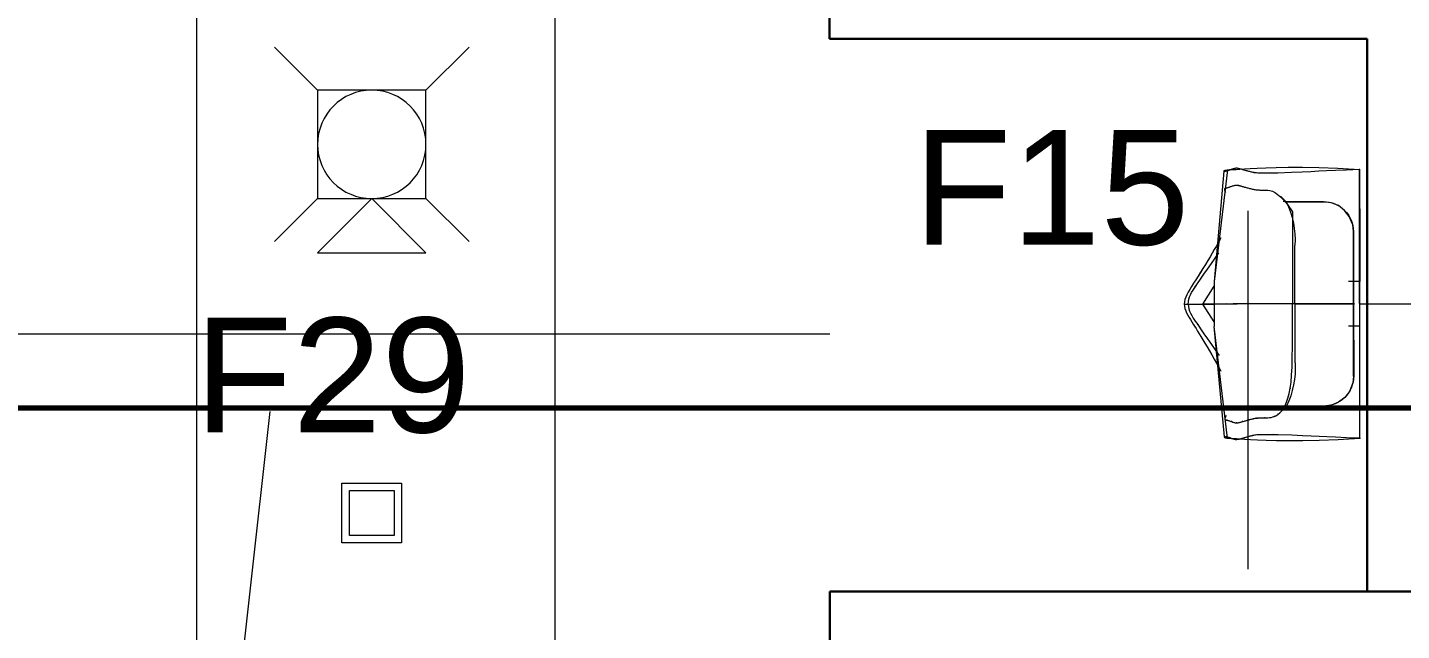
# Model space of a CAD drawing. Header units: inches. Extents: x -26575 to 27, y -11337 to 2257.
# Drawn here: x -21954.9 to -21862.8, y 610.8 to 651.2 of the extents above; entities that cross this region are included whole.
import ezdxf

# ---------------------------------------------------------------- set-up
doc = ezdxf.new("R2010")
doc.units = ezdxf.units.IN
doc.header["$LTSCALE"] = 48
doc.header["$MEASUREMENT"] = 0
for name, pattern in [('A106$0$DGN Style 4', [381.581252, 190.671456, -95.335728, 0.238339, -95.335728]), ('DASHED', [0.75, 0.5, -0.25]), ('DASHED2', [0.375, 0.25, -0.125])]:
    doc.linetypes.add(name, pattern=pattern)
for name, color, linetype in [('A106$0$A-FLOR-PFIX', 8, 'Continuous'), ('A106$0$A-WALL-FULL-INTR', 8, 'Continuous'), ('A112$0$A-ANNO-IDEN', 8, 'Continuous'), ('A112$0$A-FLOR-PFIX', 8, 'Continuous'), ('A112$0$A-WALL-FULL-INTR', 8, 'Continuous'), ('A612$0$A-CLNG-AVDC', 8, 'Continuous'), ('A612$0$A-CLNG-LITE', 3, 'Continuous'), ('A612$0$A-CLNG-MECH-RTRN', 8, 'Continuous'), ('A612$0$A-CLNG-PATT', 8, 'Continuous'), ('E-FIRE', 234, 'Continuous'), ('E-Fix', 3, 'DASHED2'), ('E-TEXT', 6, 'Continuous'), ('XREF', 7, 'Continuous')]:
    doc.layers.add(name, color=color, linetype=linetype)
doc.layers.add('E-Fire-Covr', color=240, linetype='Continuous', lineweight=70, plot=False)
doc.styles.add('M08', font='arial.ttf', dxfattribs={"height": 7.68})

# ---------------------------------------------------------------- blocks, each defined once
blk = doc.blocks.new('A106$0$WASHBR')
at = {"layer": 'A106$0$A-FLOR-PFIX', "linetype": 'Continuous', "lineweight": 13}
for p, q in [((-0.014, -9.048), (0.006, 8.953)), ((0.006, 8.953), (0, 3.702)), ((1.457, 9.027), (0.006, 8.953)), ((0.006, 8.953), (0.914, 8.91)), ((0.914, 8.91), (1.631, 8.876)), ((2.73, 9.072), (1.457, 9.027)), ((1.631, 8.876), (2.22, 8.849)), ((2.22, 8.849), (2.743, 8.824)), ((3.836, 9.093), (2.73, 9.072)), ((2.743, 8.824), (3.266, 8.799)), ((3.266, 8.799), (3.853, 8.772)), ((4.789, 9.095), (3.836, 9.093)), ((3.853, 8.772), (4.571, 8.738)), ((4.571, 8.738), (5.478, 8.697)), ((5.601, 9.083), (4.789, 9.095)), ((5.478, 8.697), (5.812, 8.695)), ((6.288, 9.059), (5.601, 9.083)), ((5.812, 8.695), (6.084, 8.696)), ((6.084, 8.696), (6.306, 8.697)), ((6.861, 9.032), (6.288, 9.059)), ((6.306, 8.697), (6.485, 8.697)), ((6.485, 8.697), (6.624, 8.699)), ((6.624, 8.699), (6.739, 8.704)), ((6.739, 8.704), (6.832, 8.709)), ((6.832, 8.709), (6.913, 8.716)), ((7.336, 9.006), (6.861, 9.032)), ((6.913, 8.716), (6.989, 8.723)), ((6.989, 8.723), (7.06, 8.734)), ((7.06, 8.734), (7.128, 8.746)), ((7.128, 8.746), (7.194, 8.76)), ((7.194, 8.76), (7.256, 8.774)), ((7.256, 8.774), (7.316, 8.788)), ((7.316, 8.788), (7.374, 8.804)), ((7.724, 8.986), (7.336, 9.006)), ((7.374, 8.804), (7.434, 8.819)), ((7.434, 8.819), (7.489, 8.834)), ((7.489, 8.834), (7.546, 8.851)), ((7.546, 8.851), (7.601, 8.866)), ((7.601, 8.866), (7.656, 8.881)), ((7.656, 8.881), (7.71, 8.897)), ((7.71, 8.897), (7.765, 8.912)), ((8.035, 8.969), (7.724, 8.986)), ((7.765, 8.912), (7.816, 8.929)), ((7.816, 8.929), (7.869, 8.943)), ((7.869, 8.943), (7.92, 8.959)), ((7.92, 8.959), (7.969, 8.973)), ((7.969, 8.973), (8.021, 8.988)), ((8.021, 8.988), (8.069, 9.001)), ((8.282, 8.957), (8.035, 8.969)), ((8.069, 9.001), (8.119, 9.011)), ((8.119, 9.011), (8.167, 9.02)), ((8.167, 9.02), (8.214, 9.025)), ((8.214, 9.025), (8.26, 9.027)), ((8.26, 9.027), (8.307, 9.025)), ((8.471, 8.947), (8.282, 8.957)), ((8.307, 9.025), (8.351, 9.02)), ((8.351, 9.02), (8.396, 9.011)), ((8.396, 9.011), (8.441, 9)), ((8.441, 9), (8.482, 8.988)), ((8.614, 8.941), (8.471, 8.947)), ((8.482, 8.988), (8.527, 8.973)), ((8.527, 8.973), (8.568, 8.959)), ((8.568, 8.959), (8.61, 8.943)), ((8.61, 8.943), (8.649, 8.928)), ((8.721, 8.936), (8.614, 8.941)), ((8.649, 8.928), (8.69, 8.912)), ((8.69, 8.912), (8.728, 8.898)), ((8.801, 8.928), (8.721, 8.936)), ((8.728, 8.898), (8.767, 8.883)), ((8.767, 8.883), (8.805, 8.871)), ((8.863, 8.922), (8.801, 8.928)), ((8.805, 8.871), (8.841, 8.857)), ((8.841, 8.857), (8.877, 8.847)), ((8.863, 8.922), (9.749, 1.442)), ((8.919, 8.912), (8.863, 8.922)), ((8.877, 8.847), (8.913, 8.839)), ((8.913, 8.839), (8.949, 8.831)), ((8.966, 8.902), (8.919, 8.912)), ((8.949, 8.831), (8.981, 8.827)), ((9.007, 8.892), (8.966, 8.902)), ((8.981, 8.827), (9.012, 8.823)), ((9.039, 8.88), (9.007, 8.892)), ((9.012, 8.823), (9.038, 8.823)), ((9.038, 8.823), (9.061, 8.824)), ((9.065, 8.868), (9.039, 8.88)), ((9.061, 8.824), (9.079, 8.829)), ((9.083, 8.858), (9.065, 8.868)), ((9.079, 8.829), (9.091, 8.832)), ((9.094, 8.847), (9.083, 8.858)), ((9.091, 8.832), (9.095, 8.838)), ((9.091, 8.832), (9.749, 1.442)), ((9.095, 8.838), (9.094, 8.847)), ((5.64, 7.389), (5.412, 7.216)), ((5.839, 7.494), (5.64, 7.389)), ((6.011, 7.548), (5.839, 7.494)), ((6.16, 7.567), (6.011, 7.548)), ((6.293, 7.571), (6.16, 7.567)), ((6.409, 7.57), (6.293, 7.571)), ((6.511, 7.569), (6.409, 7.57)), ((6.603, 7.571), (6.511, 7.569)), ((6.685, 7.573), (6.603, 7.571)), ((6.759, 7.574), (6.685, 7.573)), ((6.828, 7.579), (6.759, 7.574)), ((6.893, 7.584), (6.828, 7.579)), ((6.954, 7.591), (6.893, 7.584)), ((7.017, 7.599), (6.954, 7.591)), ((7.077, 7.609), (7.017, 7.599)), ((7.137, 7.622), (7.077, 7.609)), ((7.198, 7.635), (7.137, 7.622)), ((7.257, 7.649), (7.198, 7.635)), ((7.316, 7.664), (7.257, 7.649)), ((7.374, 7.679), (7.316, 7.664)), ((7.433, 7.694), (7.374, 7.679)), ((7.489, 7.709), (7.433, 7.694)), ((7.545, 7.726), (7.489, 7.709)), ((7.601, 7.741), (7.545, 7.726)), ((7.655, 7.757), (7.601, 7.741)), ((7.709, 7.772), (7.655, 7.757)), ((7.763, 7.787), (7.709, 7.772)), ((7.815, 7.803), (7.763, 7.787)), ((7.868, 7.819), (7.815, 7.803)), ((7.918, 7.835), (7.868, 7.819)), ((7.97, 7.849), (7.918, 7.835)), ((8.02, 7.864), (7.97, 7.849)), ((8.07, 7.875), (8.02, 7.864)), ((8.117, 7.886), (8.07, 7.875)), ((8.166, 7.895), (8.117, 7.886)), ((8.213, 7.901), (8.166, 7.895)), ((8.259, 7.902), (8.213, 7.901)), ((8.306, 7.901), (8.259, 7.902)), ((8.351, 7.894), (8.306, 7.901)), ((8.395, 7.886), (8.351, 7.894)), ((8.439, 7.875), (8.395, 7.886)), ((8.482, 7.862), (8.439, 7.875)), ((8.525, 7.849), (8.482, 7.862)), ((8.566, 7.833), (8.525, 7.849)), ((8.608, 7.817), (8.566, 7.833)), ((8.648, 7.802), (8.608, 7.817)), ((8.688, 7.786), (8.648, 7.802)), ((8.726, 7.773), (8.688, 7.786)), ((8.765, 7.756), (8.726, 7.773)), ((8.804, 7.746), (8.765, 7.756)), ((8.84, 7.732), (8.804, 7.746)), ((8.876, 7.721), (8.84, 7.732)), ((8.911, 7.712), (8.876, 7.721)), ((8.946, 7.707), (8.911, 7.712)), ((8.979, 7.698), (8.946, 7.707)), ((8.962, 7.409), (9.003, 7.492)), ((9.006, 7.687), (8.979, 7.698)), ((9.003, 7.492), (9.029, 7.56)), ((9.028, 7.67), (9.006, 7.687)), ((9.039, 7.646), (9.028, 7.67)), ((9.029, 7.56), (9.04, 7.608)), ((9.04, 7.608), (9.039, 7.646)), ((1.008, 6.21), (1.429, 6.527)), ((1.429, 6.527), (1.904, 6.721)), ((1.904, 6.721), (2.433, 6.787)), ((2.433, 6.787), (5.129, 6.804)), ((5.001, 6.785), (2.437, 6.789)), ((4.847, 6.595), (4.505, 6.114)), ((5.149, 6.956), (4.847, 6.595)), ((5.297, 7.161), (4.921, 6.786)), ((5.412, 7.216), (5.149, 6.956)), ((0.469, 5.243), (0.695, 5.807)), ((0.695, 5.807), (1.008, 6.21)), ((1.011, 6.21), (1.008, 6.21)), ((4.505, 6.114), (4.5, 3.03)), ((0.41, -0.048), (0.415, 4.79)), ((0.419, 4.791), (0.414, -0.049)), ((0.415, 4.79), (0.469, 5.243)), ((0, 3.702), (-0.001, 3.688)), ((-0.001, 3.688), (0, 3.649)), ((4.33, -3.989), (4.339, 3.883)), ((9.301, 4.381), (9.4, 4.199)), ((9.4, 4.199), (9.505, 4.004)), ((9.505, 4.004), (9.619, 3.8)), ((9.619, 3.8), (9.742, 3.582)), ((0, 3.198), (-0.001, 3.062)), ((-0.001, 3.062), (0, 2.885)), ((0, 2.885), (-0.001, 2.688)), ((0, 3.649), (0, 3.602)), ((0, 3.602), (0, 3.511)), ((0, 3.511), (0, 3.439)), ((0, 3.439), (0, 3.327)), ((0, 3.327), (0, 3.198)), ((4.5, 3.03), (4.498, -0.054)), ((9.68, 3.016), (9.426, 3.378)), ((9.937, 2.646), (9.68, 3.016)), ((9.742, 3.582), (9.877, 3.351)), ((9.877, 3.351), (10.023, 3.107)), ((10.023, 3.107), (10.177, 2.85)), ((10.177, 2.85), (10.338, 2.589)), ((-0.001, 2.19), (-0.002, 2.002)), ((-0.002, 2.002), (-0.001, 1.696)), ((-0.001, 2.688), (-0.001, 2.469)), ((-0.001, 2.469), (-0.001, 2.19)), ((10.192, 2.281), (9.937, 2.646)), ((10.435, 1.931), (10.192, 2.281)), ((10.338, 2.589), (10.5, 2.325)), ((10.659, 1.606), (10.435, 1.931)), ((10.5, 2.325), (10.663, 2.062)), ((10.663, 2.062), (10.825, 1.806)), ((-0.005, -1.547), (-0.003, 1.452)), ((-0.002, 1.452), (-0.003, 1.452)), ((-0.003, 1.452), (0.748, 1.451)), ((-0.001, 1.696), (-0.002, 1.452)), ((9.749, 1.442), (9.747, -1.558)), ((10.499, -0.06), (9.749, 1.131)), ((10.854, 1.32), (10.659, 1.606)), ((10.825, 1.806), (10.978, 1.56)), ((11.018, 1.081), (10.854, 1.32)), ((10.978, 1.56), (11.125, 1.328)), ((11.149, 0.879), (11.018, 1.081)), ((11.125, 1.328), (11.259, 1.114)), ((11.259, 1.114), (11.379, 0.916)), ((11.255, 0.706), (11.149, 0.879)), ((11.335, 0.555), (11.255, 0.706)), ((11.396, 0.412), (11.335, 0.555)), ((11.379, 0.916), (11.487, 0.732)), ((11.441, 0.267), (11.396, 0.412)), ((11.474, 0.114), (11.441, 0.267)), ((11.499, -0.061), (11.474, 0.114)), ((11.487, 0.732), (11.576, 0.56)), ((11.576, 0.56), (11.649, 0.397)), ((11.649, 0.397), (11.704, 0.24)), ((11.704, 0.24), (11.738, 0.088)), ((11.738, 0.088), (11.748, -0.06)), ((0.347, -0.048), (0.341, -0.048)), ((0.341, -0.048), (0.344, -0.049)), ((0.344, -0.049), (0.362, -0.048)), ((0.374, -0.048), (0.347, -0.048)), ((0.362, -0.048), (0.414, -0.049)), ((0.391, -0.049), (0.374, -0.048)), ((0.41, -0.048), (0.391, -0.049)), ((0.41, -0.048), (0.405, -4.888)), ((0.409, -4.888), (0.414, -0.049)), ((0.46, -0.049), (0.41, -0.048)), ((0.414, -0.049), (0.534, -0.048)), ((0.516, -0.05), (0.46, -0.049)), ((0.577, -0.048), (0.516, -0.05)), ((0.534, -0.048), (0.645, -0.049)), ((0.641, -0.049), (0.577, -0.048)), ((0.71, -0.049), (0.641, -0.049)), ((0.645, -0.049), (0.752, -0.049)), ((0.782, -0.049), (0.71, -0.049)), ((0.752, -0.049), (0.852, -0.049)), ((0.857, -0.049), (0.782, -0.049)), ((0.852, -0.049), (0.95, -0.05)), ((0.934, -0.05), (0.857, -0.049)), ((1.018, -0.049), (0.934, -0.05)), ((0.95, -0.05), (1.045, -0.048)), ((1.138, -0.05), (1.018, -0.049)), ((1.045, -0.048), (1.141, -0.049)), ((1.321, -0.05), (1.138, -0.05)), ((1.141, -0.049), (1.238, -0.05)), ((1.238, -0.05), (1.339, -0.05)), ((1.605, -0.05), (1.321, -0.05)), ((1.339, -0.05), (1.445, -0.05)), ((1.445, -0.05), (1.564, -0.05)), ((1.564, -0.05), (1.696, -0.05)), ((2.015, -0.051), (1.605, -0.05)), ((1.696, -0.05), (1.845, -0.051)), ((1.845, -0.051), (2.018, -0.05)), ((2.585, -0.05), (2.015, -0.051)), ((2.018, -0.05), (2.217, -0.05)), ((2.217, -0.05), (2.445, -0.051)), ((2.445, -0.051), (2.704, -0.051)), ((3.348, -0.051), (2.585, -0.05)), ((2.704, -0.051), (2.995, -0.051)), ((2.995, -0.051), (3.312, -0.052)), ((3.312, -0.052), (3.654, -0.052)), ((4.336, -0.053), (3.348, -0.051)), ((3.654, -0.052), (4.016, -0.052)), ((4.016, -0.052), (4.396, -0.053)), ((4.396, -0.053), (4.788, -0.054)), ((4.498, -1.138), (4.498, -0.054)), ((4.788, -0.054), (5.193, -0.054)), ((5.193, -0.054), (5.605, -0.054)), ((5.605, -0.054), (6.017, -0.054)), ((6.017, -0.054), (6.428, -0.055)), ((6.428, -0.055), (6.826, -0.056)), ((6.826, -0.056), (7.212, -0.056)), ((7.212, -0.056), (7.574, -0.057)), ((7.574, -0.057), (7.907, -0.057)), ((7.907, -0.057), (8.21, -0.057)), ((8.21, -0.057), (8.473, -0.057)), ((8.473, -0.057), (8.702, -0.058)), ((8.702, -0.058), (8.901, -0.057)), ((8.901, -0.057), (9.071, -0.058)), ((9.071, -0.058), (9.221, -0.058)), ((9.221, -0.058), (9.355, -0.058)), ((9.355, -0.058), (9.472, -0.058)), ((9.472, -0.058), (9.582, -0.058)), ((9.582, -0.058), (9.685, -0.059)), ((9.685, -0.059), (9.784, -0.058)), ((9.747, -1.248), (10.499, -0.06)), ((10.47, -0.059), (9.749, -0.059)), ((9.784, -0.058), (9.88, -0.058)), ((9.88, -0.058), (9.971, -0.059)), ((9.971, -0.059), (10.058, -0.058)), ((10.058, -0.058), (10.142, -0.059)), ((10.142, -0.059), (10.223, -0.058)), ((10.223, -0.058), (10.301, -0.06)), ((10.301, -0.06), (10.499, -0.06)), ((11.065, -0.06), (10.47, -0.059)), ((11.499, -0.061), (11.065, -0.06)), ((11.253, -0.826), (11.148, -0.999)), ((11.335, -0.674), (11.253, -0.826)), ((11.396, -0.53), (11.335, -0.674)), ((11.441, -0.387), (11.396, -0.53)), ((11.516, -0.804), (11.43, -0.952)), ((11.474, -0.233), (11.441, -0.387)), ((11.499, -0.061), (11.474, -0.233)), ((11.748, -0.06), (11.499, -0.061)), ((11.591, -0.655), (11.516, -0.804)), ((11.655, -0.506), (11.591, -0.655)), ((11.704, -0.357), (11.655, -0.506)), ((11.736, -0.21), (11.704, -0.357)), ((11.748, -0.06), (11.736, -0.21)), ((-0.006, -1.792), (-0.005, -1.549)), ((-0.006, -2.098), (-0.006, -1.792)), ((-0.005, -1.549), (-0.005, -1.547)), ((-0.005, -1.547), (0.745, -1.55)), ((4.499, -2.092), (4.498, -1.138)), ((8.845, -9.037), (9.747, -1.558)), ((9.062, -8.942), (9.747, -1.558)), ((10.655, -1.725), (10.43, -2.049)), ((10.851, -1.439), (10.655, -1.725)), ((11.015, -1.2), (10.851, -1.439)), ((10.959, -1.707), (10.856, -1.874)), ((11.058, -1.55), (10.959, -1.707)), ((11.148, -0.999), (11.015, -1.2)), ((11.154, -1.398), (11.058, -1.55)), ((11.247, -1.249), (11.154, -1.398)), ((11.341, -1.1), (11.247, -1.249)), ((11.43, -0.952), (11.341, -1.1)), ((-0.007, -2.566), (-0.006, -2.287)), ((-0.007, -2.784), (-0.007, -2.566)), ((-0.006, -2.287), (-0.006, -2.098)), ((4.502, -2.924), (4.499, -2.092)), ((10.186, -2.398), (9.932, -2.763)), ((10.43, -2.049), (10.186, -2.398)), ((10.371, -2.677), (10.224, -2.924)), ((10.506, -2.449), (10.371, -2.677)), ((10.631, -2.241), (10.506, -2.449)), ((10.748, -2.05), (10.631, -2.241)), ((10.856, -1.874), (10.748, -2.05)), ((-0.006, -2.981), (-0.007, -2.784)), ((-0.007, -3.16), (-0.006, -2.981)), ((-0.007, -3.295), (-0.007, -3.16)), ((-0.007, -3.424), (-0.007, -3.295)), ((-0.007, -3.535), (-0.007, -3.424)), ((-0.007, -3.608), (-0.007, -3.535)), ((-0.007, -3.698), (-0.007, -3.608)), ((4.515, -3.648), (4.502, -2.924)), ((4.532, -4.274), (4.515, -3.648)), ((9.673, -3.133), (9.419, -3.495)), ((9.932, -2.763), (9.673, -3.133)), ((9.911, -3.464), (9.75, -3.744)), ((10.07, -3.188), (9.911, -3.464)), ((10.224, -2.924), (10.07, -3.188)), ((-0.014, -9.048), (-0.008, -3.798)), ((-0.008, -3.745), (-0.007, -3.698)), ((-0.008, -3.785), (-0.008, -3.745)), ((-0.008, -3.798), (-0.008, -3.785)), ((4.561, -4.817), (4.532, -4.274)), ((9.441, -4.296), (9.298, -4.557)), ((9.593, -4.024), (9.441, -4.296)), ((9.75, -3.744), (9.593, -4.024)), ((0.405, -4.888), (0.457, -5.341)), ((0.457, -5.341), (0.683, -5.905)), ((4.6, -5.284), (4.561, -4.817)), ((4.654, -5.691), (4.6, -5.284)), ((0.683, -5.905), (0.996, -6.308)), ((0.997, -6.308), (0.996, -6.308)), ((0.996, -6.308), (1.416, -6.628)), ((4.721, -6.048), (4.654, -5.691)), ((4.803, -6.357), (4.721, -6.048)), ((4.895, -6.625), (4.803, -6.357)), ((1.416, -6.628), (1.891, -6.821)), ((1.891, -6.821), (2.419, -6.89)), ((2.419, -6.89), (5.116, -6.91)), ((4.987, -6.893), (2.422, -6.89)), ((4.997, -6.854), (4.895, -6.625)), ((5.282, -7.268), (4.906, -6.892)), ((5.107, -7.044), (4.997, -6.854)), ((5.221, -7.203), (5.107, -7.044)), ((5.341, -7.332), (5.221, -7.203)), ((5.462, -7.436), (5.341, -7.332)), ((5.584, -7.517), (5.462, -7.436)), ((5.704, -7.577), (5.584, -7.517)), ((5.823, -7.619), (5.704, -7.577)), ((5.939, -7.649), (5.823, -7.619)), ((6.052, -7.666), (5.939, -7.649)), ((6.16, -7.676), (6.052, -7.666)), ((6.262, -7.678), (6.16, -7.676)), ((6.358, -7.68), (6.262, -7.678)), ((6.447, -7.68), (6.358, -7.68)), ((6.531, -7.68), (6.447, -7.68)), ((6.607, -7.681), (6.531, -7.68)), ((6.68, -7.682), (6.607, -7.681)), ((6.748, -7.686), (6.68, -7.682)), ((6.813, -7.689), (6.748, -7.686)), ((6.876, -7.694), (6.813, -7.689)), ((6.938, -7.701), (6.876, -7.694)), ((7, -7.709), (6.938, -7.701)), ((7.061, -7.72), (7, -7.709)), ((7.122, -7.733), (7.061, -7.72)), ((7.182, -7.745), (7.122, -7.733)), ((7.241, -7.76), (7.182, -7.745)), ((7.3, -7.776), (7.241, -7.76)), ((7.358, -7.791), (7.3, -7.776)), ((7.416, -7.807), (7.358, -7.791)), ((7.472, -7.821), (7.416, -7.807)), ((7.529, -7.837), (7.472, -7.821)), ((7.585, -7.852), (7.529, -7.837)), ((7.638, -7.869), (7.585, -7.852)), ((7.692, -7.885), (7.638, -7.869)), ((7.747, -7.9), (7.692, -7.885)), ((7.798, -7.915), (7.747, -7.9)), ((7.851, -7.932), (7.798, -7.915)), ((7.902, -7.947), (7.851, -7.932)), ((7.953, -7.963), (7.902, -7.947)), ((8.003, -7.976), (7.953, -7.963)), ((8.052, -7.989), (8.003, -7.976)), ((8.101, -7.999), (8.052, -7.989)), ((8.149, -8.008), (8.101, -7.999)), ((8.196, -8.013), (8.149, -8.008)), ((8.243, -8.015), (8.196, -8.013)), ((8.289, -8.014), (8.243, -8.015)), ((8.334, -8.008), (8.289, -8.014)), ((8.379, -8), (8.334, -8.008)), ((8.423, -7.99), (8.379, -8)), ((8.466, -7.977), (8.423, -7.99)), ((8.508, -7.963), (8.466, -7.977)), ((8.55, -7.948), (8.508, -7.963)), ((8.592, -7.932), (8.55, -7.948)), ((8.631, -7.916), (8.592, -7.932)), ((8.672, -7.901), (8.631, -7.916)), ((8.711, -7.886), (8.672, -7.901)), ((8.75, -7.872), (8.711, -7.886)), ((8.787, -7.859), (8.75, -7.872)), ((8.824, -7.847), (8.787, -7.859)), ((8.86, -7.837), (8.824, -7.847)), ((8.896, -7.828), (8.86, -7.837)), ((8.93, -7.821), (8.896, -7.828)), ((8.962, -7.813), (8.93, -7.821)), ((8.946, -7.524), (8.988, -7.607)), ((8.99, -7.803), (8.962, -7.813)), ((8.988, -7.607), (9.013, -7.675)), ((9.01, -7.785), (8.99, -7.803)), ((9.023, -7.76), (9.01, -7.785)), ((9.013, -7.675), (9.023, -7.723)), ((9.023, -7.723), (9.023, -7.76)), ((-0.014, -9.048), (0.895, -9.007)), ((1.438, -9.126), (-0.014, -9.048)), ((0.895, -9.007), (1.612, -8.975)), ((2.711, -9.176), (1.438, -9.126)), ((1.612, -8.975), (2.201, -8.949)), ((2.201, -8.949), (2.724, -8.926)), ((3.816, -9.198), (2.711, -9.176)), ((2.724, -8.926), (3.248, -8.902)), ((3.248, -8.902), (3.837, -8.876)), ((4.769, -9.201), (3.816, -9.198)), ((3.837, -8.876), (4.552, -8.844)), ((4.552, -8.844), (5.46, -8.805)), ((5.582, -9.19), (4.769, -9.201)), ((5.46, -8.805), (5.793, -8.804)), ((6.269, -9.169), (5.582, -9.19)), ((5.793, -8.804), (6.066, -8.805)), ((6.066, -8.805), (6.288, -8.806)), ((6.843, -9.144), (6.269, -9.169)), ((6.288, -8.806), (6.467, -8.808)), ((6.467, -8.808), (6.606, -8.81)), ((6.606, -8.81), (6.722, -8.813)), ((6.722, -8.813), (6.813, -8.818)), ((6.813, -8.818), (6.895, -8.826)), ((7.318, -9.118), (6.843, -9.144)), ((6.895, -8.826), (6.971, -8.836)), ((6.971, -8.836), (7.042, -8.844)), ((7.042, -8.844), (7.11, -8.858)), ((7.11, -8.858), (7.175, -8.871)), ((7.175, -8.871), (7.238, -8.884)), ((7.238, -8.884), (7.298, -8.9)), ((7.298, -8.9), (7.357, -8.915)), ((7.705, -9.098), (7.318, -9.118)), ((7.357, -8.915), (7.414, -8.931)), ((7.414, -8.931), (7.471, -8.946)), ((7.471, -8.946), (7.527, -8.962)), ((7.527, -8.962), (7.582, -8.978)), ((7.582, -8.978), (7.638, -8.994)), ((7.638, -8.994), (7.691, -9.01)), ((7.691, -9.01), (7.746, -9.026)), ((8.017, -9.082), (7.705, -9.098)), ((7.746, -9.026), (7.797, -9.04)), ((7.797, -9.04), (7.849, -9.056)), ((7.849, -9.056), (7.901, -9.072)), ((7.901, -9.072), (7.952, -9.087)), ((7.952, -9.087), (8.003, -9.1)), ((8.003, -9.1), (8.051, -9.114)), ((8.262, -9.071), (8.017, -9.082)), ((8.051, -9.114), (8.1, -9.125)), ((8.1, -9.125), (8.148, -9.134)), ((8.148, -9.134), (8.194, -9.138)), ((8.194, -9.138), (8.241, -9.14)), ((8.241, -9.14), (8.288, -9.139)), ((8.452, -9.063), (8.262, -9.071)), ((8.288, -9.139), (8.334, -9.132)), ((8.334, -9.132), (8.377, -9.125)), ((8.377, -9.125), (8.421, -9.115)), ((8.421, -9.115), (8.465, -9.102)), ((8.594, -9.055), (8.452, -9.063)), ((8.465, -9.102), (8.508, -9.088)), ((8.508, -9.088), (8.548, -9.073)), ((8.548, -9.073), (8.591, -9.057)), ((8.591, -9.057), (8.63, -9.041)), ((8.702, -9.049), (8.594, -9.055)), ((8.63, -9.041), (8.671, -9.025)), ((8.671, -9.025), (8.709, -9.011)), ((8.782, -9.043), (8.702, -9.049)), ((8.709, -9.011), (8.748, -8.998)), ((8.748, -8.998), (8.786, -8.984)), ((8.845, -9.037), (8.782, -9.043)), ((8.786, -8.984), (8.822, -8.972)), ((8.822, -8.972), (8.859, -8.962)), ((8.899, -9.028), (8.845, -9.037)), ((8.859, -8.962), (8.894, -8.954)), ((8.894, -8.954), (8.929, -8.945)), ((8.948, -9.018), (8.899, -9.028)), ((8.929, -8.945), (8.962, -8.942)), ((8.987, -9.007), (8.948, -9.018)), ((8.962, -8.942), (8.994, -8.939)), ((9.021, -8.995), (8.987, -9.007)), ((8.994, -8.939), (9.021, -8.937)), ((9.021, -8.937), (9.044, -8.939)), ((9.047, -8.983), (9.021, -8.995)), ((9.044, -8.939), (9.062, -8.942)), ((9.064, -8.974), (9.047, -8.983)), ((9.062, -8.942), (9.073, -8.946)), ((9.076, -8.963), (9.064, -8.974)), ((9.073, -8.946), (9.079, -8.953)), ((9.079, -8.953), (9.076, -8.963))]:
    blk.add_line(p, q, dxfattribs=at)
for centre, radius, start, end in [((2.418, 4.791), 2, 89.55772, 134.74897), ((10.149, 4.23), 5.822, 153.93414, 183.39919), ((2.418, 4.791), 2, 134.74897, 179.94022), ((10.14, -4.344), 5.822, 176.48125, 205.94629), ((2.408, -4.889), 2, 179.94022, 225.13147), ((2.408, -4.889), 2, 225.13147, 270.32272)]:
    blk.add_arc(centre, radius, start, end, dxfattribs=at)
for p in [(0.006, 8.953), (10.851, -1.439), (4.654, -5.691), (5.462, -7.436), (6.358, -7.68), (6.938, -7.701), (7.416, -7.807), (7.851, -7.932), (8.243, -8.015), (8.592, -7.932), (8.896, -7.828), (8.988, -7.607), (-0.014, -9.048)]:
    blk.add_point(p, dxfattribs=at)
blk = doc.blocks.new('*U385')
at = {"layer": 'A106$0$A-FLOR-PFIX', "linetype": 'A106$0$DGN Style 4', "lineweight": 0}
blk.add_line((-372, -165), (81, -165), dxfattribs=at)
at = {"layer": 'A106$0$A-WALL-FULL-INTR', "linetype": 'Continuous', "lineweight": 30}
for p, q in [((-656.02, -23), (-656.02, 35.99)), ((-368, -23), (-656.02, -23)), ((-368, -23), (-368, -319)), ((32, -319), (-656, -319)), ((-656, -319), (-656, -500.37))]:
    blk.add_line(p, q, dxfattribs=at)
at = {"layer": 'A106$0$A-FLOR-PFIX', "linetype": 'Continuous', "lineweight": 13, "extrusion": (0, 0, -1), "xscale": 8, "yscale": 8, "zscale": 8}
blk.add_blockref('A106$0$WASHBR', (372.03, -164.62), dxfattribs=at)
blk = doc.blocks.new('A106')
at = {"layer": 'A106$0$A-WALL-FULL-INTR', "lineweight": 30, "xscale": 0.125, "yscale": 0.125, "zscale": 0.125}
blk.add_blockref('*U385', (-21819.138, 653.285), dxfattribs=at)
blk = doc.blocks.new('A112')
at = {"layer": 'A112$0$A-ANNO-IDEN', "lineweight": 0, "elevation": 0.207, "flags": 128}
blk.add_lwpolyline([(-21953.939, 487.728), (-21938.619, 625.458)], dxfattribs=at)
at = {"layer": 'A112$0$A-FLOR-PFIX', "lineweight": 13}
for p, q in [((-21874.505, 641.63), (-21875.391, 634.149)), ((-21874.733, 641.54), (-21875.391, 634.149)), ((-21874.738, 641.545), (-21874.736, 641.555)), ((-21874.733, 641.54), (-21874.738, 641.545)), ((-21874.736, 641.555), (-21874.725, 641.565)), ((-21874.721, 641.536), (-21874.733, 641.54)), ((-21874.725, 641.565), (-21874.708, 641.576)), ((-21874.703, 641.531), (-21874.721, 641.536)), ((-21874.708, 641.576), (-21874.682, 641.587)), ((-21874.681, 641.531), (-21874.703, 641.531)), ((-21874.682, 641.587), (-21874.649, 641.599)), ((-21874.654, 641.531), (-21874.681, 641.531)), ((-21874.623, 641.534), (-21874.654, 641.531)), ((-21874.649, 641.599), (-21874.608, 641.61)), ((-21874.591, 641.539), (-21874.623, 641.534)), ((-21874.608, 641.61), (-21874.561, 641.62)), ((-21874.555, 641.546), (-21874.591, 641.539)), ((-21874.561, 641.62), (-21874.505, 641.63)), ((-21874.52, 641.555), (-21874.555, 641.546)), ((-21874.483, 641.565), (-21874.52, 641.555)), ((-21874.505, 641.63), (-21874.443, 641.636)), ((-21874.447, 641.578), (-21874.483, 641.565)), ((-21874.409, 641.591), (-21874.447, 641.578)), ((-21874.443, 641.636), (-21874.363, 641.643)), ((-21874.37, 641.606), (-21874.409, 641.591)), ((-21874.332, 641.619), (-21874.37, 641.606)), ((-21874.363, 641.643), (-21874.256, 641.649)), ((-21874.291, 641.635), (-21874.332, 641.619)), ((-21874.252, 641.65), (-21874.291, 641.635)), ((-21874.256, 641.649), (-21874.114, 641.655)), ((-21874.21, 641.667), (-21874.252, 641.65)), ((-21874.169, 641.681), (-21874.21, 641.667)), ((-21874.124, 641.695), (-21874.169, 641.681)), ((-21874.083, 641.707), (-21874.124, 641.695)), ((-21874.114, 641.655), (-21873.924, 641.664)), ((-21874.038, 641.719), (-21874.083, 641.707)), ((-21873.994, 641.727), (-21874.038, 641.719)), ((-21873.949, 641.732), (-21873.994, 641.727)), ((-21873.902, 641.734), (-21873.949, 641.732)), ((-21873.924, 641.664), (-21873.678, 641.677)), ((-21873.856, 641.732), (-21873.902, 641.734)), ((-21873.809, 641.727), (-21873.856, 641.732)), ((-21873.761, 641.718), (-21873.809, 641.727)), ((-21873.712, 641.709), (-21873.761, 641.718)), ((-21873.663, 641.696), (-21873.712, 641.709)), ((-21873.678, 641.677), (-21873.367, 641.694)), ((-21873.612, 641.681), (-21873.663, 641.696)), ((-21873.562, 641.667), (-21873.612, 641.681)), ((-21873.511, 641.65), (-21873.562, 641.667)), ((-21873.459, 641.636), (-21873.511, 641.65)), ((-21873.407, 641.62), (-21873.459, 641.636)), ((-21873.352, 641.604), (-21873.407, 641.62)), ((-21873.367, 641.694), (-21872.978, 641.714)), ((-21873.299, 641.589), (-21873.352, 641.604)), ((-21873.244, 641.573), (-21873.299, 641.589)), ((-21873.188, 641.558), (-21873.244, 641.573)), ((-21873.131, 641.541), (-21873.188, 641.558)), ((-21873.076, 641.527), (-21873.131, 641.541)), ((-21873.016, 641.511), (-21873.076, 641.527)), ((-21872.959, 641.495), (-21873.016, 641.511)), ((-21872.978, 641.714), (-21872.503, 641.74)), ((-21872.898, 641.482), (-21872.959, 641.495)), ((-21872.836, 641.467), (-21872.898, 641.482)), ((-21872.77, 641.454), (-21872.836, 641.467)), ((-21872.702, 641.442), (-21872.77, 641.454)), ((-21872.631, 641.431), (-21872.702, 641.442)), ((-21872.555, 641.424), (-21872.631, 641.431)), ((-21872.474, 641.417), (-21872.555, 641.424)), ((-21872.503, 641.74), (-21871.93, 641.767)), ((-21872.381, 641.411), (-21872.474, 641.417)), ((-21872.266, 641.407), (-21872.381, 641.411)), ((-21872.127, 641.404), (-21872.266, 641.407)), ((-21871.948, 641.404), (-21872.127, 641.404)), ((-21871.726, 641.403), (-21871.948, 641.404)), ((-21871.93, 641.767), (-21871.243, 641.791)), ((-21871.454, 641.403), (-21871.726, 641.403)), ((-21871.12, 641.404), (-21871.454, 641.403)), ((-21871.243, 641.791), (-21870.432, 641.803)), ((-21870.213, 641.445), (-21871.12, 641.404)), ((-21870.432, 641.803), (-21869.478, 641.801)), ((-21869.495, 641.48), (-21870.213, 641.445)), ((-21868.908, 641.506), (-21869.495, 641.48)), ((-21869.478, 641.801), (-21868.372, 641.78)), ((-21868.385, 641.532), (-21868.908, 641.506)), ((-21867.863, 641.556), (-21868.385, 641.532)), ((-21868.372, 641.78), (-21867.099, 641.735)), ((-21867.273, 641.584), (-21867.863, 641.556)), ((-21866.556, 641.617), (-21867.273, 641.584)), ((-21867.099, 641.735), (-21865.648, 641.66)), ((-21865.648, 641.66), (-21866.556, 641.617)), ((-21865.628, 623.659), (-21865.648, 641.66)), ((-21865.648, 641.66), (-21865.642, 636.409)), ((-21874.446, 640.453), (-21874.407, 640.464)), ((-21874.407, 640.464), (-21874.368, 640.48)), ((-21874.368, 640.48), (-21874.33, 640.494)), ((-21874.33, 640.494), (-21874.29, 640.51)), ((-21874.29, 640.51), (-21874.25, 640.525)), ((-21874.25, 640.525), (-21874.209, 640.541)), ((-21874.209, 640.541), (-21874.167, 640.556)), ((-21874.167, 640.556), (-21874.124, 640.57)), ((-21874.124, 640.57), (-21874.082, 640.583)), ((-21874.082, 640.583), (-21874.037, 640.593)), ((-21874.037, 640.593), (-21873.994, 640.602)), ((-21873.994, 640.602), (-21873.948, 640.608)), ((-21873.948, 640.608), (-21873.901, 640.609)), ((-21873.901, 640.609), (-21873.855, 640.608)), ((-21873.855, 640.608), (-21873.808, 640.602)), ((-21873.808, 640.602), (-21873.759, 640.594)), ((-21873.759, 640.594), (-21873.712, 640.583)), ((-21873.712, 640.583), (-21873.662, 640.571)), ((-21873.662, 640.571), (-21873.612, 640.557)), ((-21873.612, 640.557), (-21873.56, 640.543)), ((-21873.56, 640.543), (-21873.51, 640.526)), ((-21873.51, 640.526), (-21873.458, 640.511)), ((-21873.458, 640.511), (-21873.405, 640.495)), ((-21873.405, 640.495), (-21873.351, 640.479)), ((-21873.351, 640.479), (-21873.297, 640.464)), ((-21873.297, 640.464), (-21873.243, 640.448)), ((-21874.682, 640.353), (-21874.67, 640.377)), ((-21874.682, 640.316), (-21874.682, 640.353)), ((-21874.671, 640.267), (-21874.682, 640.316)), ((-21874.645, 640.199), (-21874.671, 640.267)), ((-21874.67, 640.377), (-21874.648, 640.394)), ((-21874.648, 640.394), (-21874.621, 640.406)), ((-21874.604, 640.117), (-21874.645, 640.199)), ((-21874.621, 640.406), (-21874.589, 640.414)), ((-21874.589, 640.414), (-21874.554, 640.42)), ((-21874.554, 640.42), (-21874.518, 640.429)), ((-21874.518, 640.429), (-21874.482, 640.44)), ((-21874.482, 640.44), (-21874.446, 640.453)), ((-21873.243, 640.448), (-21873.187, 640.433)), ((-21873.187, 640.433), (-21873.131, 640.416)), ((-21873.131, 640.416), (-21873.075, 640.401)), ((-21873.075, 640.401), (-21873.016, 640.386)), ((-21873.016, 640.386), (-21872.959, 640.371)), ((-21872.959, 640.371), (-21872.9, 640.356)), ((-21872.9, 640.356), (-21872.84, 640.342)), ((-21872.84, 640.342), (-21872.779, 640.329)), ((-21872.779, 640.329), (-21872.719, 640.316)), ((-21872.719, 640.316), (-21872.659, 640.307)), ((-21872.659, 640.307), (-21872.596, 640.298)), ((-21872.596, 640.298), (-21872.535, 640.291)), ((-21872.535, 640.291), (-21872.47, 640.286)), ((-21872.47, 640.286), (-21872.401, 640.282)), ((-21872.401, 640.282), (-21872.327, 640.28)), ((-21872.327, 640.28), (-21872.245, 640.279)), ((-21872.245, 640.279), (-21872.153, 640.277)), ((-21872.153, 640.277), (-21872.052, 640.277)), ((-21872.052, 640.277), (-21871.935, 640.278)), ((-21871.935, 640.278), (-21871.803, 640.275)), ((-21871.803, 640.275), (-21871.653, 640.256)), ((-21871.653, 640.256), (-21871.481, 640.201)), ((-21871.481, 640.201), (-21871.282, 640.097)), ((-21871.282, 640.097), (-21871.054, 639.923)), ((-21871.054, 639.923), (-21870.791, 639.663)), ((-21870.939, 639.868), (-21870.563, 639.493)), ((-21870.791, 639.663), (-21870.489, 639.303)), ((-21868.075, 639.495), (-21870.772, 639.512)), ((-21870.644, 639.493), (-21868.079, 639.496)), ((-21870.489, 639.303), (-21870.147, 638.822)), ((-21870.147, 638.822), (-21870.143, 635.737)), ((-21867.546, 639.429), (-21868.075, 639.495)), ((-21867.071, 639.235), (-21867.546, 639.429)), ((-21866.651, 638.917), (-21867.071, 639.235)), ((-21866.653, 638.918), (-21866.651, 638.917)), ((-21866.338, 638.515), (-21866.651, 638.917)), ((-21866.111, 637.95), (-21866.338, 638.515)), ((-21866.058, 637.498), (-21866.111, 637.95)), ((-21875.042, 636.906), (-21875.147, 636.712)), ((-21874.943, 637.089), (-21875.042, 636.906)), ((-21866.061, 637.498), (-21866.057, 632.658)), ((-21866.052, 632.66), (-21866.058, 637.498)), ((-21875.52, 636.058), (-21875.665, 635.814)), ((-21875.384, 636.289), (-21875.52, 636.058)), ((-21875.261, 636.508), (-21875.384, 636.289)), ((-21875.322, 635.723), (-21875.068, 636.086)), ((-21875.147, 636.712), (-21875.261, 636.508)), ((-21869.972, 628.719), (-21869.981, 636.591)), ((-21865.641, 636.396), (-21865.643, 636.357)), ((-21865.643, 636.357), (-21865.642, 636.31)), ((-21865.642, 636.409), (-21865.641, 636.396)), ((-21865.642, 636.31), (-21865.642, 636.218)), ((-21865.642, 636.218), (-21865.642, 636.147)), ((-21865.642, 636.147), (-21865.642, 636.035)), ((-21865.642, 636.035), (-21865.642, 635.906)), ((-21865.642, 635.906), (-21865.641, 635.77)), ((-21876.143, 635.033), (-21876.306, 634.77)), ((-21875.98, 635.297), (-21876.143, 635.033)), ((-21876.077, 634.638), (-21875.834, 634.989)), ((-21875.819, 635.558), (-21875.98, 635.297)), ((-21875.834, 634.989), (-21875.579, 635.354)), ((-21875.665, 635.814), (-21875.819, 635.558)), ((-21875.579, 635.354), (-21875.322, 635.723)), ((-21870.143, 635.737), (-21870.14, 632.654)), ((-21865.641, 635.77), (-21865.642, 635.592)), ((-21865.642, 635.592), (-21865.641, 635.395)), ((-21865.641, 635.395), (-21865.641, 635.177)), ((-21865.641, 635.177), (-21865.641, 634.898)), ((-21876.767, 634.035), (-21876.901, 633.821)), ((-21876.62, 634.267), (-21876.767, 634.035)), ((-21876.66, 633.788), (-21876.496, 634.028)), ((-21876.467, 634.513), (-21876.62, 634.267)), ((-21876.496, 634.028), (-21876.301, 634.314)), ((-21876.306, 634.77), (-21876.467, 634.513)), ((-21876.301, 634.314), (-21876.077, 634.638)), ((-21875.391, 634.149), (-21875.389, 631.149)), ((-21865.639, 634.16), (-21866.39, 634.159)), ((-21865.641, 634.898), (-21865.64, 634.71)), ((-21865.64, 634.71), (-21865.641, 634.403)), ((-21865.641, 634.403), (-21865.64, 634.16)), ((-21865.64, 634.16), (-21865.639, 634.16)), ((-21865.637, 631.16), (-21865.639, 634.16)), ((-21877.291, 633.104), (-21877.346, 632.947)), ((-21877.218, 633.267), (-21877.291, 633.104)), ((-21877.129, 633.439), (-21877.218, 633.267)), ((-21877.021, 633.623), (-21877.129, 633.439)), ((-21877.083, 632.974), (-21877.038, 633.119)), ((-21877.038, 633.119), (-21876.977, 633.262)), ((-21876.901, 633.821), (-21877.021, 633.623)), ((-21876.977, 633.262), (-21876.897, 633.414)), ((-21876.897, 633.414), (-21876.791, 633.586)), ((-21876.791, 633.586), (-21876.66, 633.788)), ((-21876.141, 632.648), (-21875.391, 633.839)), ((-21877.38, 632.796), (-21877.39, 632.648)), ((-21877.39, 632.648), (-21877.141, 632.647)), ((-21877.39, 632.648), (-21877.378, 632.498)), ((-21877.346, 632.947), (-21877.38, 632.796)), ((-21877.378, 632.498), (-21877.346, 632.35)), ((-21877.346, 632.35), (-21877.297, 632.201)), ((-21877.297, 632.201), (-21877.233, 632.053)), ((-21877.141, 632.647), (-21877.116, 632.821)), ((-21877.141, 632.647), (-21876.708, 632.648)), ((-21877.141, 632.647), (-21877.116, 632.474)), ((-21877.116, 632.821), (-21877.083, 632.974)), ((-21877.116, 632.474), (-21877.083, 632.321)), ((-21877.083, 632.321), (-21877.038, 632.178)), ((-21876.708, 632.648), (-21876.112, 632.649)), ((-21875.943, 632.648), (-21876.141, 632.648)), ((-21875.389, 631.46), (-21876.141, 632.648)), ((-21876.112, 632.649), (-21875.391, 632.649)), ((-21875.866, 632.65), (-21875.943, 632.648)), ((-21875.784, 632.649), (-21875.866, 632.65)), ((-21875.7, 632.649), (-21875.784, 632.649)), ((-21875.613, 632.649), (-21875.7, 632.649)), ((-21875.522, 632.649), (-21875.613, 632.649)), ((-21875.427, 632.65), (-21875.522, 632.649)), ((-21875.327, 632.649), (-21875.427, 632.65)), ((-21875.224, 632.65), (-21875.327, 632.649)), ((-21875.115, 632.649), (-21875.224, 632.65)), ((-21874.997, 632.649), (-21875.115, 632.649)), ((-21874.863, 632.65), (-21874.997, 632.649)), ((-21874.714, 632.649), (-21874.863, 632.65)), ((-21874.543, 632.65), (-21874.714, 632.649)), ((-21874.344, 632.649), (-21874.543, 632.65)), ((-21874.116, 632.65), (-21874.344, 632.649)), ((-21873.852, 632.65), (-21874.116, 632.65)), ((-21873.549, 632.651), (-21873.852, 632.65)), ((-21873.216, 632.651), (-21873.549, 632.651)), ((-21872.854, 632.651), (-21873.216, 632.651)), ((-21872.468, 632.651), (-21872.854, 632.651)), ((-21872.07, 632.652), (-21872.468, 632.651)), ((-21871.659, 632.654), (-21872.07, 632.652)), ((-21871.247, 632.654), (-21871.659, 632.654)), ((-21870.835, 632.653), (-21871.247, 632.654)), ((-21870.43, 632.653), (-21870.835, 632.653)), ((-21870.038, 632.655), (-21870.43, 632.653)), ((-21870.14, 631.569), (-21870.14, 632.654)), ((-21869.658, 632.656), (-21870.038, 632.655)), ((-21869.978, 632.654), (-21868.99, 632.656)), ((-21869.296, 632.656), (-21869.658, 632.656)), ((-21868.954, 632.656), (-21869.296, 632.656)), ((-21868.99, 632.656), (-21868.227, 632.657)), ((-21868.637, 632.656), (-21868.954, 632.656)), ((-21868.346, 632.656), (-21868.637, 632.656)), ((-21868.088, 632.657), (-21868.346, 632.656)), ((-21868.227, 632.657), (-21867.657, 632.656)), ((-21867.859, 632.657), (-21868.088, 632.657)), ((-21867.66, 632.658), (-21867.859, 632.657)), ((-21867.488, 632.657), (-21867.66, 632.658)), ((-21867.657, 632.656), (-21867.247, 632.658)), ((-21867.339, 632.658), (-21867.488, 632.657)), ((-21867.206, 632.657), (-21867.339, 632.658)), ((-21867.247, 632.658), (-21866.964, 632.658)), ((-21867.087, 632.657), (-21867.206, 632.657)), ((-21866.981, 632.658), (-21867.087, 632.657)), ((-21866.88, 632.658), (-21866.981, 632.658)), ((-21866.964, 632.658), (-21866.78, 632.657)), ((-21866.783, 632.658), (-21866.88, 632.658)), ((-21866.687, 632.659), (-21866.783, 632.658)), ((-21866.78, 632.657), (-21866.66, 632.658)), ((-21866.592, 632.657), (-21866.687, 632.659)), ((-21866.66, 632.658), (-21866.576, 632.658)), ((-21866.495, 632.658), (-21866.592, 632.657)), ((-21866.576, 632.658), (-21866.499, 632.659)), ((-21866.499, 632.659), (-21866.425, 632.658)), ((-21866.395, 632.659), (-21866.495, 632.658)), ((-21866.425, 632.658), (-21866.352, 632.658)), ((-21866.287, 632.659), (-21866.395, 632.659)), ((-21866.352, 632.658), (-21866.283, 632.659)), ((-21866.177, 632.659), (-21866.287, 632.659)), ((-21866.283, 632.659), (-21866.219, 632.66)), ((-21866.219, 632.66), (-21866.158, 632.657)), ((-21866.057, 632.658), (-21866.177, 632.659)), ((-21866.158, 632.657), (-21866.102, 632.659)), ((-21866.102, 632.659), (-21866.052, 632.66)), ((-21866.004, 632.66), (-21866.057, 632.658)), ((-21866.051, 627.819), (-21866.057, 632.658)), ((-21866.052, 632.66), (-21866.047, 627.82)), ((-21866.052, 632.66), (-21866.033, 632.659)), ((-21866.033, 632.659), (-21866.016, 632.659)), ((-21866.016, 632.659), (-21865.99, 632.659)), ((-21865.987, 632.659), (-21866.004, 632.66)), ((-21865.99, 632.659), (-21865.983, 632.659)), ((-21865.983, 632.659), (-21865.987, 632.659)), ((-21877.233, 632.053), (-21877.158, 631.904)), ((-21877.158, 631.904), (-21877.072, 631.755)), ((-21877.072, 631.755), (-21876.983, 631.607)), ((-21877.038, 632.178), (-21876.977, 632.034)), ((-21876.983, 631.607), (-21876.889, 631.459)), ((-21876.977, 632.034), (-21876.895, 631.882)), ((-21876.895, 631.882), (-21876.79, 631.709)), ((-21876.889, 631.459), (-21876.796, 631.31)), ((-21876.796, 631.31), (-21876.7, 631.157)), ((-21876.79, 631.709), (-21876.657, 631.508)), ((-21876.657, 631.508), (-21876.493, 631.268)), ((-21876.493, 631.268), (-21876.297, 630.983)), ((-21870.141, 630.616), (-21870.14, 631.569)), ((-21876.7, 631.157), (-21876.601, 631)), ((-21876.601, 631), (-21876.498, 630.834)), ((-21876.498, 630.834), (-21876.39, 630.658)), ((-21876.39, 630.658), (-21876.273, 630.466)), ((-21876.297, 630.983), (-21876.072, 630.658)), ((-21876.273, 630.466), (-21876.149, 630.259)), ((-21876.072, 630.658), (-21875.828, 630.309)), ((-21874.704, 623.765), (-21875.389, 631.149)), ((-21874.488, 623.671), (-21875.389, 631.149)), ((-21870.145, 629.783), (-21870.141, 630.616)), ((-21865.637, 631.16), (-21866.387, 631.158)), ((-21865.637, 631.159), (-21865.637, 631.16)), ((-21865.636, 630.916), (-21865.637, 631.159)), ((-21865.636, 630.609), (-21865.636, 630.916)), ((-21865.636, 630.42), (-21865.636, 630.609)), ((-21865.635, 630.142), (-21865.636, 630.42)), ((-21876.149, 630.259), (-21876.013, 630.031)), ((-21876.013, 630.031), (-21875.867, 629.784)), ((-21875.867, 629.784), (-21875.712, 629.52)), ((-21875.828, 630.309), (-21875.574, 629.945)), ((-21875.712, 629.52), (-21875.553, 629.243)), ((-21875.574, 629.945), (-21875.315, 629.575)), ((-21875.315, 629.575), (-21875.061, 629.213)), ((-21870.157, 629.059), (-21870.145, 629.783)), ((-21865.636, 629.726), (-21865.635, 629.923)), ((-21865.635, 629.547), (-21865.636, 629.726)), ((-21865.635, 629.923), (-21865.635, 630.142)), ((-21865.635, 629.412), (-21865.635, 629.547)), ((-21875.553, 629.243), (-21875.393, 628.963)), ((-21875.393, 628.963), (-21875.235, 628.683)), ((-21875.235, 628.683), (-21875.083, 628.411)), ((-21870.174, 628.433), (-21870.157, 629.059)), ((-21865.635, 629.283), (-21865.635, 629.412)), ((-21865.635, 629.172), (-21865.635, 629.283)), ((-21865.635, 629.1), (-21865.635, 629.172)), ((-21865.635, 629.009), (-21865.635, 629.1)), ((-21865.634, 628.962), (-21865.635, 629.009)), ((-21865.634, 628.923), (-21865.634, 628.962)), ((-21865.634, 628.909), (-21865.634, 628.923)), ((-21865.628, 623.659), (-21865.634, 628.909)), ((-21875.083, 628.411), (-21874.94, 628.151)), ((-21870.242, 627.423), (-21870.203, 627.891)), ((-21870.203, 627.891), (-21870.174, 628.433)), ((-21866.047, 627.82), (-21866.099, 627.367)), ((-21870.445, 626.35), (-21870.364, 626.659)), ((-21870.364, 626.659), (-21870.296, 627.016)), ((-21870.296, 627.016), (-21870.242, 627.423)), ((-21866.325, 626.803), (-21866.638, 626.4)), ((-21866.099, 627.367), (-21866.325, 626.803)), ((-21870.924, 625.439), (-21870.549, 625.815)), ((-21868.061, 625.818), (-21870.758, 625.797)), ((-21870.749, 625.663), (-21870.639, 625.854)), ((-21870.639, 625.854), (-21870.537, 626.083)), ((-21870.629, 625.814), (-21868.064, 625.818)), ((-21870.537, 626.083), (-21870.445, 626.35)), ((-21867.533, 625.886), (-21868.061, 625.818)), ((-21867.058, 626.08), (-21867.533, 625.886)), ((-21866.638, 626.4), (-21867.058, 626.08)), ((-21866.639, 626.399), (-21866.638, 626.4)), ((-21874.655, 625.033), (-21874.665, 624.985)), ((-21874.665, 624.985), (-21874.665, 624.947)), ((-21874.665, 624.947), (-21874.652, 624.923)), ((-21874.63, 625.1), (-21874.655, 625.033)), ((-21874.652, 624.923), (-21874.632, 624.905)), ((-21874.632, 624.905), (-21874.604, 624.894)), ((-21874.588, 625.183), (-21874.63, 625.1)), ((-21874.604, 624.894), (-21874.572, 624.887)), ((-21874.572, 624.887), (-21874.538, 624.88)), ((-21874.538, 624.88), (-21874.502, 624.87)), ((-21874.502, 624.87), (-21874.466, 624.861)), ((-21874.466, 624.861), (-21874.429, 624.848)), ((-21874.429, 624.848), (-21874.392, 624.836)), ((-21874.392, 624.836), (-21874.353, 624.821)), ((-21874.353, 624.821), (-21874.314, 624.806)), ((-21873.389, 624.807), (-21873.335, 624.823)), ((-21873.335, 624.823), (-21873.28, 624.839)), ((-21873.28, 624.839), (-21873.227, 624.855)), ((-21873.227, 624.855), (-21873.171, 624.87)), ((-21873.171, 624.87), (-21873.114, 624.887)), ((-21873.114, 624.887), (-21873.058, 624.901)), ((-21873.058, 624.901), (-21873, 624.917)), ((-21873, 624.917), (-21872.942, 624.931)), ((-21872.942, 624.931), (-21872.883, 624.948)), ((-21872.883, 624.948), (-21872.824, 624.962)), ((-21872.824, 624.962), (-21872.764, 624.974)), ((-21872.764, 624.974), (-21872.703, 624.987)), ((-21872.703, 624.987), (-21872.642, 624.998)), ((-21872.642, 624.998), (-21872.58, 625.006)), ((-21872.58, 625.006), (-21872.519, 625.014)), ((-21872.519, 625.014), (-21872.455, 625.019)), ((-21872.455, 625.019), (-21872.39, 625.022)), ((-21872.39, 625.022), (-21872.322, 625.025)), ((-21872.322, 625.025), (-21872.249, 625.026)), ((-21872.249, 625.026), (-21872.173, 625.028)), ((-21872.173, 625.028), (-21872.089, 625.027)), ((-21872.089, 625.027), (-21872, 625.028)), ((-21872, 625.028), (-21871.904, 625.029)), ((-21871.904, 625.029), (-21871.803, 625.032)), ((-21871.803, 625.032), (-21871.694, 625.042)), ((-21871.694, 625.042), (-21871.582, 625.059)), ((-21871.582, 625.059), (-21871.465, 625.088)), ((-21871.465, 625.088), (-21871.346, 625.13)), ((-21871.346, 625.13), (-21871.226, 625.19)), ((-21871.226, 625.19), (-21871.104, 625.272)), ((-21871.104, 625.272), (-21870.983, 625.375)), ((-21870.983, 625.375), (-21870.864, 625.505)), ((-21870.864, 625.505), (-21870.749, 625.663)), ((-21874.314, 624.806), (-21874.273, 624.791)), ((-21874.273, 624.791), (-21874.234, 624.775)), ((-21874.234, 624.775), (-21874.192, 624.759)), ((-21874.192, 624.759), (-21874.151, 624.744)), ((-21874.151, 624.744), (-21874.108, 624.731)), ((-21874.108, 624.731), (-21874.065, 624.718)), ((-21874.065, 624.718), (-21874.021, 624.708)), ((-21874.021, 624.708), (-21873.976, 624.699)), ((-21873.976, 624.699), (-21873.932, 624.694)), ((-21873.932, 624.694), (-21873.885, 624.693)), ((-21873.885, 624.693), (-21873.838, 624.694)), ((-21873.838, 624.694), (-21873.791, 624.699)), ((-21873.791, 624.699), (-21873.743, 624.709)), ((-21873.743, 624.709), (-21873.694, 624.719)), ((-21873.694, 624.719), (-21873.645, 624.731)), ((-21873.645, 624.731), (-21873.595, 624.744)), ((-21873.595, 624.744), (-21873.544, 624.761)), ((-21873.544, 624.761), (-21873.493, 624.776)), ((-21873.493, 624.776), (-21873.44, 624.792)), ((-21873.44, 624.792), (-21873.389, 624.807)), ((-21872.248, 623.898), (-21872.364, 623.894)), ((-21872.109, 623.9), (-21872.248, 623.898)), ((-21871.93, 623.902), (-21872.109, 623.9)), ((-21871.708, 623.902), (-21871.93, 623.902)), ((-21871.435, 623.903), (-21871.708, 623.902)), ((-21871.102, 623.903), (-21871.435, 623.903)), ((-21870.194, 623.864), (-21871.102, 623.903)), ((-21874.715, 623.761), (-21874.721, 623.755)), ((-21874.721, 623.755), (-21874.718, 623.745)), ((-21874.718, 623.745), (-21874.707, 623.734)), ((-21874.704, 623.765), (-21874.715, 623.761)), ((-21874.707, 623.734), (-21874.689, 623.725)), ((-21874.686, 623.768), (-21874.704, 623.765)), ((-21874.689, 623.725), (-21874.663, 623.712)), ((-21874.663, 623.77), (-21874.686, 623.768)), ((-21874.636, 623.769), (-21874.663, 623.77)), ((-21874.663, 623.712), (-21874.629, 623.701)), ((-21874.604, 623.766), (-21874.636, 623.769)), ((-21874.629, 623.701), (-21874.59, 623.69)), ((-21874.571, 623.762), (-21874.604, 623.766)), ((-21874.59, 623.69), (-21874.541, 623.68)), ((-21874.536, 623.753), (-21874.571, 623.762)), ((-21874.541, 623.68), (-21874.488, 623.671)), ((-21874.501, 623.745), (-21874.536, 623.753)), ((-21874.464, 623.736), (-21874.501, 623.745)), ((-21874.488, 623.671), (-21874.425, 623.665)), ((-21874.428, 623.723), (-21874.464, 623.736)), ((-21874.39, 623.71), (-21874.428, 623.723)), ((-21874.425, 623.665), (-21874.344, 623.659)), ((-21874.351, 623.696), (-21874.39, 623.71)), ((-21874.313, 623.682), (-21874.351, 623.696)), ((-21874.344, 623.659), (-21874.237, 623.652)), ((-21874.273, 623.666), (-21874.313, 623.682)), ((-21874.233, 623.65), (-21874.273, 623.666)), ((-21874.237, 623.652), (-21874.094, 623.645)), ((-21874.19, 623.634), (-21874.233, 623.65)), ((-21874.15, 623.62), (-21874.19, 623.634)), ((-21874.107, 623.606), (-21874.15, 623.62)), ((-21874.063, 623.593), (-21874.107, 623.606)), ((-21874.094, 623.645), (-21873.904, 623.636)), ((-21874.02, 623.583), (-21874.063, 623.593)), ((-21873.976, 623.575), (-21874.02, 623.583)), ((-21873.93, 623.569), (-21873.976, 623.575)), ((-21873.883, 623.567), (-21873.93, 623.569)), ((-21873.904, 623.636), (-21873.659, 623.625)), ((-21873.837, 623.57), (-21873.883, 623.567)), ((-21873.79, 623.574), (-21873.837, 623.57)), ((-21873.742, 623.583), (-21873.79, 623.574)), ((-21873.693, 623.594), (-21873.742, 623.583)), ((-21873.645, 623.607), (-21873.693, 623.594)), ((-21873.659, 623.625), (-21873.347, 623.61)), ((-21873.594, 623.62), (-21873.645, 623.607)), ((-21873.543, 623.636), (-21873.594, 623.62)), ((-21873.492, 623.652), (-21873.543, 623.636)), ((-21873.439, 623.667), (-21873.492, 623.652)), ((-21873.388, 623.682), (-21873.439, 623.667)), ((-21873.334, 623.698), (-21873.388, 623.682)), ((-21873.347, 623.61), (-21872.96, 623.589)), ((-21873.28, 623.714), (-21873.334, 623.698)), ((-21873.224, 623.729), (-21873.28, 623.714)), ((-21873.169, 623.745), (-21873.224, 623.729)), ((-21873.113, 623.761), (-21873.169, 623.745)), ((-21873.056, 623.776), (-21873.113, 623.761)), ((-21872.999, 623.793), (-21873.056, 623.776)), ((-21872.94, 623.807), (-21872.999, 623.793)), ((-21872.96, 623.589), (-21872.485, 623.564)), ((-21872.88, 623.823), (-21872.94, 623.807)), ((-21872.817, 623.836), (-21872.88, 623.823)), ((-21872.752, 623.85), (-21872.817, 623.836)), ((-21872.684, 623.863), (-21872.752, 623.85)), ((-21872.613, 623.872), (-21872.684, 623.863)), ((-21872.537, 623.881), (-21872.613, 623.872)), ((-21872.456, 623.889), (-21872.537, 623.881)), ((-21872.485, 623.564), (-21871.911, 623.538)), ((-21872.364, 623.894), (-21872.456, 623.889)), ((-21871.911, 623.538), (-21871.224, 623.518)), ((-21871.224, 623.518), (-21870.411, 623.506)), ((-21870.411, 623.506), (-21869.459, 623.509)), ((-21869.479, 623.831), (-21870.194, 623.864)), ((-21868.89, 623.806), (-21869.479, 623.831)), ((-21869.459, 623.509), (-21868.353, 623.532)), ((-21868.367, 623.782), (-21868.89, 623.806)), ((-21867.843, 623.759), (-21868.367, 623.782)), ((-21868.353, 623.532), (-21867.081, 623.581)), ((-21867.254, 623.733), (-21867.843, 623.759)), ((-21866.537, 623.701), (-21867.254, 623.733)), ((-21867.081, 623.581), (-21865.628, 623.659)), ((-21865.628, 623.659), (-21866.537, 623.701))]:
    blk.add_line(p, q, dxfattribs=at)
at = {"layer": 'A112$0$A-FLOR-PFIX', "lineweight": 0}
blk.add_line((-21865.639, 632.66), (-21809.014, 632.66), dxfattribs=at)
at = {"layer": 'A112$0$A-FLOR-PFIX', "lineweight": 13, "extrusion": (0, 0, -1)}
for centre, radius, start, end in [((21875.791, 636.938), 5.822, 153.93414, 183.39919), ((21868.06, 637.498), 2, 89.55772, 134.74897), ((21868.06, 637.498), 2, 134.74897, 179.94022), ((21875.782, 628.363), 5.822, 176.48125, 205.94629), ((21868.05, 627.819), 2, 179.94022, 225.13147), ((21868.05, 627.819), 2, 225.13147, 270.32272)]:
    blk.add_arc(centre, radius, start, end, dxfattribs=at)
at = {"layer": 'A112$0$A-FLOR-PFIX', "lineweight": 13}
for p in [(-21865.648, 641.66), (-21876.493, 631.268), (-21870.296, 627.016), (-21874.63, 625.1), (-21874.538, 624.88), (-21873.058, 624.901), (-21872.58, 625.006), (-21872, 625.028), (-21871.104, 625.272), (-21874.234, 624.775), (-21873.885, 624.693), (-21873.493, 624.776), (-21865.628, 623.659)]:
    blk.add_point(p, dxfattribs=at)
at = {"layer": 'A112$0$A-WALL-FULL-INTR', "lineweight": 30}
for p, q in [((-21901.141, 650.41), (-21901.141, 657.783)), ((-21865.139, 650.41), (-21901.141, 650.41)), ((-21865.139, 650.41), (-21865.139, 613.41)), ((-21815.139, 613.41), (-21901.139, 613.41)), ((-21901.139, 613.41), (-21901.139, 590.738))]:
    blk.add_line(p, q, dxfattribs=at)
blk = doc.blocks.new('A612')
at = {"layer": 'A612$0$A-CLNG-AVDC', "lineweight": 0}
for p, q in [((-21935.435, 646.967, 0), (-21938.317, 649.849, 0)), ((-21928.175, 646.967, 0), (-21925.293, 649.849, 0)), ((-21935.435, 639.707, 0), (-21938.317, 636.825, 0)), ((-21931.805, 639.707, 0), (-21935.435, 636.077, 0)), ((-21931.805, 639.707, 0), (-21928.175, 636.077, 0)), ((-21928.175, 639.707, 0), (-21925.293, 636.825, 0)), ((-21935.435, 636.077, 0), (-21928.175, 636.077, 0))]:
    blk.add_line(p, q, dxfattribs=at)
blk.add_ellipse((-21931.805, 643.337, 0), major_axis=(2.567, 2.567), ratio=1, start_param=5.497787, end_param=11.780972, dxfattribs=at)
blk.add_3dface([(-21935.435, 639.707, 0), (-21928.175, 639.707, 0), (-21928.175, 646.967, 0), (-21935.435, 646.967, 0)], dxfattribs=at)
at = {"layer": 'A612$0$A-CLNG-LITE', "lineweight": 0}
for points in [[(-21933.805, 620.66, 0), (-21929.805, 620.66, 0), (-21929.805, 616.66, 0), (-21933.805, 616.66, 0)], [(-21933.305, 620.16, 0), (-21930.305, 620.16, 0), (-21930.305, 617.16, 0), (-21933.305, 617.16, 0)]]:
    blk.add_3dface(points, dxfattribs=at)
at = {"layer": 'A612$0$A-CLNG-MECH-RTRN', "lineweight": 13}
blk.add_line((-21865.137, 650.41, 0), (-21865.139, 614.91), dxfattribs=at)
at = {"layer": 'A612$0$A-CLNG-PATT', "lineweight": 0}
for p, q in [((-21943.512, 550.035, 0), (-21943.512, 762.659, 0)), ((-21919.512, 550.035, 0), (-21919.512, 762.659, 0)), ((-21961.889, 630.66, 0), (-21901.139, 630.66, 0))]:
    blk.add_line(p, q, dxfattribs=at)
blk = doc.blocks.new('*U164')
at = {"layer": 'E-Fire-Covr'}
blk.add_lwpolyline([(10.154, 322), (318, 322), (318, -314), (-318, -314), (-318, 322), (-9.515, 322)], dxfattribs=at)

msp = doc.modelspace()

# ---------------------------------------------------------------- linework, layer by layer
at = {"layer": 'E-Fix', "linetype": 'DASHED', "lineweight": 0}
msp.add_line((-21873.108, 614.893, 0.207), (-21873.108, 650.389, 0.207), dxfattribs=at)

# ---------------------------------------------------------------- block references
at = {"layer": 'E-FIRE'}
msp.add_blockref('*U164', (-21797.053, 303.692), dxfattribs=at)
at = {"layer": 'XREF'}
for name in ['A106', 'A112', 'A612']:
    msp.add_blockref(name, (0, 0), dxfattribs=at)

# ---------------------------------------------------------------- texts
at = {"layer": 'E-TEXT', "style": 'M08'}
for s, p in [('F15', (-21895.523, 636.615)), ('F29', (-21943.67, 624.056, 0.001))]:
    msp.add_text(s, height=7.68, dxfattribs=at).set_placement(p)

doc.saveas('drawing.dxf')
